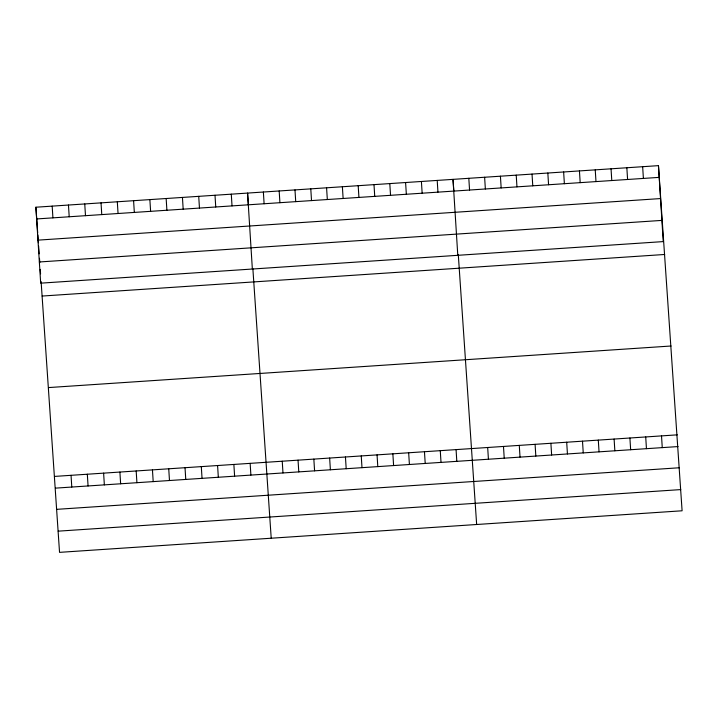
<?xml version="1.0" encoding="UTF-8"?>
<svg xmlns="http://www.w3.org/2000/svg" width="718" height="718" viewBox="0 0 718 718"><rect width="100%" height="100%" fill="white"/><g stroke="black" fill="none" stroke-linecap="round" stroke-linejoin="round"><path stroke-width="1.08" d="M658.46 165.643L663.235 241.598L40.675 283.161L35.9 207.215L658.46 165.643L682.1 510.785L59.54 552.357L41.114 281.609M36.636 218.945L659.196 177.373M37.973 240.135L660.524 198.572M39.346 261.971L661.897 220.399M42.129 296.049L664.68 254.477M48.537 387.576L671.097 346.004M54.765 476.402L677.325 434.839M55.501 488.132L678.061 446.569M56.839 509.331L679.39 467.759M58.212 531.158L680.763 489.595M453.794 190.467L453.013 179.365L457.788 255.312M458.308 254.872L476.653 524.499M248.347 204.181L247.566 193.079L252.35 269.035M252.862 268.586L271.216 538.222M35.9 207.215L37.686 232.758M37.848 234.974L38.386 242.747M38.619 246.077L39.167 253.849M39.481 258.292L39.795 262.734M40.262 269.394L40.567 273.836M661.52 435.889L662.256 447.619M642.655 166.702L643.391 178.432M645.715 436.948L646.451 448.678M626.85 167.752L627.586 179.482M629.91 437.998L630.646 449.728M611.045 168.811L611.781 180.541M614.105 439.057L614.85 450.787M595.24 169.87L595.985 181.6M598.3 440.107L599.045 451.837M579.444 170.92L580.18 182.65M582.504 441.166L583.24 452.896M563.639 171.979L564.375 183.709M566.699 442.225L567.435 453.955M547.834 173.029L548.57 184.759M550.894 443.275L551.63 455.006M532.029 174.088L532.765 185.818M535.09 444.334L535.825 456.065M516.224 175.138L516.96 186.868M519.285 445.384L520.029 457.115M500.419 176.197L501.164 187.928M503.489 446.443L504.224 458.174M484.623 177.256L485.359 188.987M487.684 447.502L488.42 459.224M468.818 178.306L469.554 190.037M456.074 449.612L456.81 461.342M437.208 180.415L437.944 192.146M440.269 450.662L441.014 462.392M421.403 181.474L422.148 193.205M424.464 451.721L425.209 463.451M405.598 182.534L406.343 194.264M408.668 452.771L409.404 464.501M389.802 183.584L390.538 195.314M392.863 453.83L393.599 465.56M373.997 184.643L374.733 196.373M377.058 454.889L377.794 466.619M358.192 185.693L358.928 197.423M361.253 455.939L361.989 467.669M342.387 186.752L343.123 198.482M345.448 456.998L346.193 468.728M326.582 187.802L327.327 199.532M329.652 458.048L330.388 469.778M310.786 188.861L311.522 200.591M313.847 459.107L314.583 470.837M294.981 189.92L295.717 201.65M298.042 460.157L298.778 471.888M279.176 190.97L279.912 202.7M282.237 461.216L282.973 472.947M263.371 192.029L264.107 203.759M250.151 463.361L250.887 475.092M231.286 194.165L232.022 205.895M233.871 464.447L234.606 476.178M215.005 195.26L215.741 206.99M217.59 465.533L218.326 477.264M198.724 196.346L199.46 208.076M201.309 466.619L202.045 478.35M182.444 197.432L183.18 209.162M185.02 467.705L185.765 479.436M166.154 198.518L166.899 210.248M168.739 468.791L169.475 480.521M149.874 199.604L150.609 211.334M152.458 469.886L153.194 481.607M133.593 200.69L134.329 212.42M136.178 470.972L136.914 482.702M117.312 201.776L118.048 213.506M119.897 472.058L120.633 483.788M101.032 202.862L101.768 214.592M103.616 473.144L104.352 484.874M84.751 203.957L85.487 215.687M87.327 474.23L88.072 485.96M68.461 205.043L69.206 216.773M71.046 475.316L71.782 487.046M52.181 206.129L52.917 217.859"/></g></svg>
